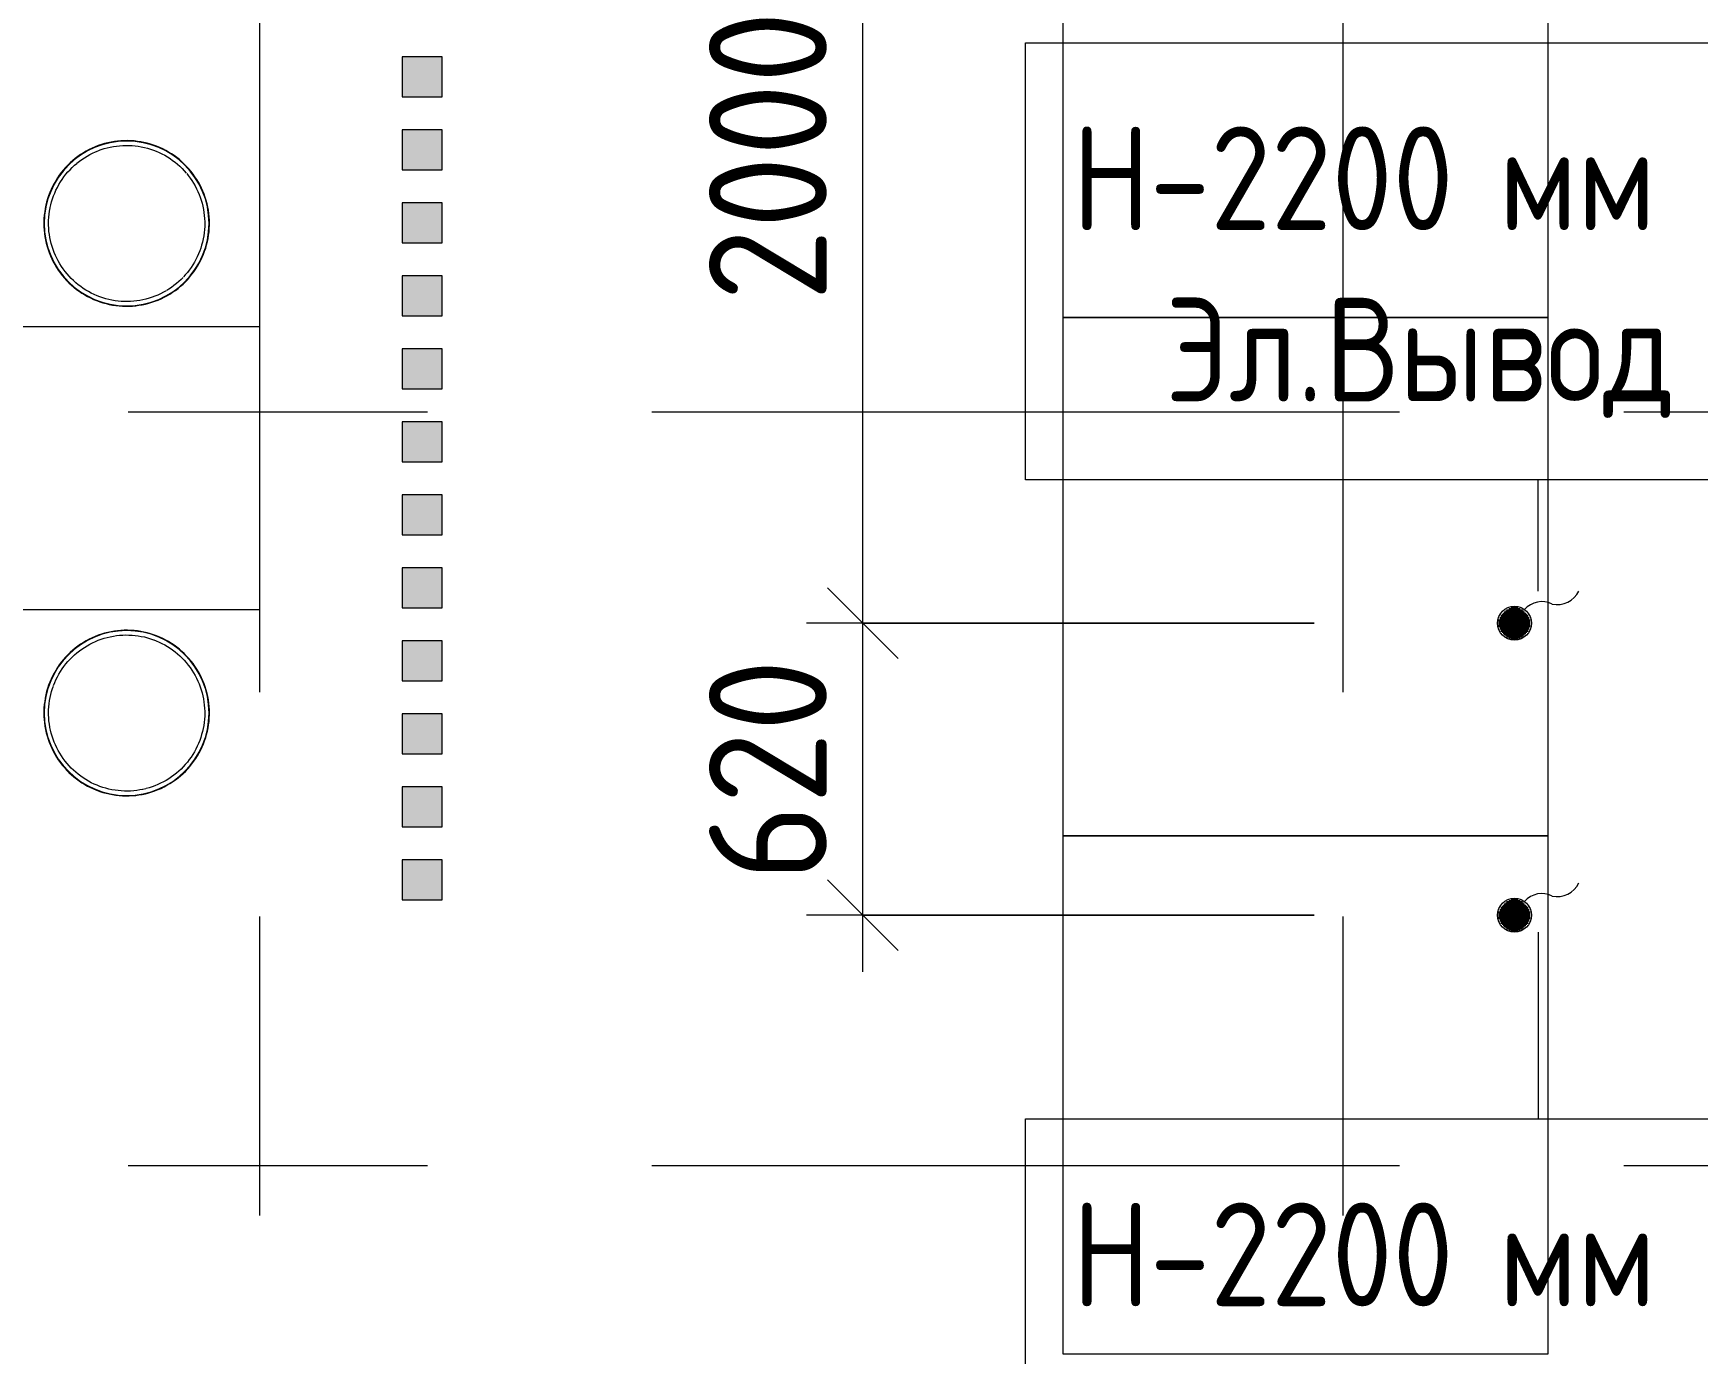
# Model space of a CAD drawing. Header units: millimetres. Extents: x 35881 to 234190, y -8553 to 29063.
# Drawn here: x 51679 to 55213, y 13000 to 15804 of the extents above; entities that cross this region are included whole.
import ezdxf

# ---------------------------------------------------------------- set-up
doc = ezdxf.new("R2010")
doc.units = ezdxf.units.MM
doc.linetypes.add('Осевая', pattern=[3175, 635, -476.25, 1587.5, -476.25])
for name, color, linetype, lineweight in [('A-ANNO-DIMS', 7, 'Continuous', 9), ('A-ANNO-DIMS-100', 7, 'Continuous', 9), ('A-DETL-GENF', 7, 'Continuous', 9), ('E-ELEC-FIXT-IDEN', 7, 'Continuous', 9), ('I-WALL', 7, 'Continuous', 9), ('Оси-2', 7, 'Осевая', 9), ('Электрические приборы', 7, 'Continuous', 9)]:
    doc.layers.add(name, color=color, linetype=linetype, lineweight=lineweight)
doc.layers.add('A-WALL-FNSH-1', color=7, linetype='Continuous', lineweight=9, true_color=0x3c3c3c)
doc.layers.add('I-FURN-1', color=7, linetype='Continuous', lineweight=9, true_color=0xf0f0f0)
doc.styles.add('GOST Common', font='GOST_Common.ttf', dxfattribs={"width": 0.9, "height": 220})
doc.styles.add('ISOCPEUR', font='isocpeur.ttf', dxfattribs={"width": 0.9, "height": 250})
doc.dimstyles.new('ISO-2_5_0_9К_БОЛЬШОЙ', dxfattribs={"dimscale": 304.8, "dimtxt": 248.995294, "dimasz": 0.492126, "dimexe": 0.393701, "dimexo": 0.984252, "dimgap": 0, "dimtad": 1, "dimdec": 0, "dimrnd": 10, "dimzin": 0, "dimdsep": 46, "dimtxsty": 'ISOCPEUR', "dimblk1": 'OBLIQUE', "dimblk2": 'OBLIQUE', "dimsah": 1, "dimcen": 0.09, "dimdle": 0.393701, "dimazin": 0, "dimtfac": 1, "dimtdec": 4, "dimtix": 1, "dimtmove": 0, "dimatfit": 3, "dimfxl": 1, "dimtvp": 1, "dimtolj": 1, "dimtzin": 0, "dimarcsym": 2})

# ---------------------------------------------------------------- blocks, each defined once
blk = doc.blocks.new('Стол базовый прямоугольный - 1_216п-25420479-План размещения напольных электротехнических лючков и розеток 1 этажа в осях 12-23')
at = {"layer": 'I-FURN-1'}
for p, q in [((750, 300), (-750, 300)), ((-750, 300), (-750, -300)), ((750, -300), (750, 300)), ((-750, -300), (750, -300))]:
    blk.add_line(p, q, dxfattribs=at)
blk = doc.blocks.new('Stool _3_ - Aluminium Stool-25468964-План размещения напольных электротехнических лючков и розеток 1 этажа в осях 12-23')
at = {"layer": 'I-FURN-1'}
blk.add_line((-1.2, 165.8), (3.8, 165.7), dxfattribs=at)
at = {"layer": 'I-FURN-1', "flags": 128}
for points in [[(175.8, 0), (175.7, 7), (175.2, 14), (174.5, 21), (173.6, 28), (172.3, 34.9), (170.8, 41.8), (169, 48.6), (166.9, 55.3), (164.5, 61.9), (161.9, 68.5), (159.1, 74.9), (155.9, 81.2), (152.6, 87.4), (148.9, 93.4), (145.1, 99.3), (141, 105), (136.7, 110.5), (132.2, 115.9), (127.4, 121.1), (122.5, 126.1), (117.3, 130.9), (112, 135.5), (106.5, 139.9), (100.8, 144), (95, 147.9), (89, 151.6), (82.9, 155), (76.6, 158.2), (70.2, 161.2), (63.7, 163.9), (57.1, 166.3), (50.4, 168.4), (43.6, 170.3), (36.8, 171.9), (29.9, 173.2), (22.9, 174.3), (15.9, 175.1), (8.9, 175.6), (1.9, 175.8), (-5.1, 175.7), (-12.2, 175.4), (-19.2, 174.8), (-26.1, 173.8), (-33.1, 172.7), (-39.9, 171.2), (-46.8, 169.5), (-53.5, 167.5), (-60.1, 165.2), (-66.7, 162.6), (-73.2, 159.9), (-79.5, 156.8), (-85.7, 153.5), (-91.8, 149.9), (-97.7, 146.2), (-103.5, 142.1), (-109.1, 137.9), (-114.5, 133.4), (-119.7, 128.7), (-124.8, 123.8), (-129.6, 118.7), (-134.3, 113.5), (-138.7, 108), (-142.9, 102.4), (-146.9, 96.6), (-150.6, 90.6), (-154.1, 84.5), (-157.4, 78.3), (-160.4, 71.9), (-163.2, 65.5), (-165.6, 58.9), (-167.9, 52.2), (-169.8, 45.5), (-171.5, 38.6), (-172.9, 31.7), (-174, 24.8), (-174.9, 17.8), (-175.5, 10.8), (-175.8, 3.8), (-175.8, 0)], [(-105.6, 127.8), (-100.4, 131.9), (-95.1, 135.8), (-89.6, 139.5), (-83.9, 143), (-78.1, 146.2), (-72.2, 149.2), (-66.2, 152), (-60.1, 154.5)], [(-59.6, 154.7), (-53.9, 156.8), (-47.5, 158.8), (-41.1, 160.6), (-34.7, 162.1), (-28.2, 163.4), (-21.6, 164.4), (-15, 165.1), (-8.4, 165.6), (-1.8, 165.8)], [(4.8, 165.7), (11.5, 165.4), (18.1, 164.8), (24.6, 164), (31.2, 162.8), (37.7, 161.5), (44.1, 159.8), (50.5, 157.9), (56.7, 155.8), (62.9, 153.4), (69, 150.8)], [(69.3, 150.6), (75, 147.9), (80.8, 144.8), (86.5, 141.4), (92.1, 137.8), (97.6, 134), (102.9, 130), (108, 125.8), (112.9, 121.4), (117.7, 116.8), (122.3, 112), (126.6, 107)], [(-162.3, 33.7), (-161, 39.4), (-159.3, 45.8), (-157.4, 52.2), (-155.2, 58.4), (-152.7, 64.6), (-150, 70.6), (-147.1, 76.6), (-143.9, 82.4), (-140.5, 88.1), (-136.8, 93.6), (-133, 99), (-128.9, 104.3), (-124.6, 109.3), (-120.2, 114.2), (-115.5, 118.9), (-110.7, 123.5), (-105.9, 127.5)], [(127.5, 106), (130.8, 101.9), (134.8, 96.5), (138.5, 91.1), (142.1, 85.5), (145.4, 79.7), (148.4, 73.8), (151.3, 67.8), (153.9, 61.7), (156.2, 55.5), (158.3, 49.2), (160.2, 42.9), (161.7, 36.4), (163.1, 29.9), (164.1, 23.4), (164.9, 16.8), (165.5, 10.2), (165.8, 3.6), (165.8, 0)], [(-175.8, 0), (-175.7, -7), (-175.2, -14), (-174.5, -21), (-173.6, -28), (-172.3, -34.9), (-170.8, -41.8), (-169, -48.6), (-166.9, -55.3), (-164.5, -61.9), (-161.9, -68.5), (-159.1, -74.9), (-155.9, -81.2), (-152.6, -87.4), (-148.9, -93.4), (-145.1, -99.3), (-141, -105), (-136.7, -110.5), (-132.2, -115.9), (-127.4, -121.1), (-122.5, -126.1), (-117.3, -130.9), (-112, -135.5), (-106.5, -139.9), (-100.8, -144), (-95, -147.9), (-89, -151.6), (-82.9, -155), (-76.6, -158.2), (-70.2, -161.2), (-63.7, -163.9), (-57.1, -166.3), (-50.4, -168.4), (-43.6, -170.3), (-36.8, -171.9), (-29.9, -173.2), (-22.9, -174.3), (-15.9, -175.1), (-8.9, -175.6), (-1.9, -175.8), (5.1, -175.7), (12.2, -175.4), (19.2, -174.8), (26.1, -173.8), (33.1, -172.7), (39.9, -171.2), (46.8, -169.5), (53.5, -167.5), (60.1, -165.2), (66.7, -162.6), (73.2, -159.9), (79.5, -156.8), (85.7, -153.5), (91.8, -149.9), (97.7, -146.2), (103.5, -142.1), (109.1, -137.9), (114.5, -133.4), (119.7, -128.7), (124.8, -123.8), (129.6, -118.7), (134.3, -113.5), (138.7, -108), (142.9, -102.4), (146.9, -96.6), (150.6, -90.6), (154.1, -84.5), (157.4, -78.3), (160.4, -71.9), (163.2, -65.5), (165.6, -58.9), (167.9, -52.2), (169.8, -45.5), (171.5, -38.6), (172.9, -31.7), (174, -24.8), (174.9, -17.8), (175.5, -10.8), (175.8, -3.8), (175.8, 0)], [(-165.8, 0), (-165.7, 6.6), (-165.3, 13.2), (-164.6, 19.8), (-163.7, 26.4), (-162.5, 32.9)], [(-44.1, -159.8), (-50.5, -157.9), (-56.7, -155.8), (-62.9, -153.4), (-69, -150.8), (-75, -147.9), (-80.8, -144.8), (-86.5, -141.4), (-92.1, -137.8), (-97.6, -134), (-102.9, -130), (-108, -125.8), (-112.9, -121.4), (-117.7, -116.8), (-122.3, -112), (-126.6, -107), (-130.8, -101.9), (-134.8, -96.5), (-138.5, -91.1), (-142.1, -85.5), (-145.4, -79.7), (-148.4, -73.8), (-151.3, -67.8), (-153.9, -61.7), (-156.2, -55.5), (-158.3, -49.2), (-160.2, -42.9), (-161.7, -36.4), (-163.1, -29.9), (-164.1, -23.4), (-164.9, -16.8), (-165.5, -10.2), (-165.8, -3.6), (-165.8, 0)], [(165.8, 0), (165.7, -6.6), (165.3, -13.2), (164.6, -19.8), (163.7, -26.4), (162.5, -32.9), (161, -39.4), (159.3, -45.8), (157.4, -52.2), (155.2, -58.4), (152.7, -64.6), (150, -70.6), (147.1, -76.6), (143.9, -82.4), (140.5, -88.1), (136.8, -93.6), (133, -99), (128.9, -104.3), (124.6, -109.3), (121, -113.4)], [(119.9, -114.5), (115.5, -118.9), (110.7, -123.5), (105.6, -127.8), (100.4, -131.9), (95.1, -135.8), (89.6, -139.5), (85, -142.3)], [(83.9, -143), (78.1, -146.2), (72.2, -149.2), (66.2, -152), (60.1, -154.5), (53.9, -156.8), (47.5, -158.8), (41.1, -160.6), (34.7, -162.1), (28.2, -163.4), (21.6, -164.4), (15, -165.1), (8.4, -165.6), (1.8, -165.8), (-4.8, -165.7), (-11.5, -165.4), (-18.1, -164.8), (-24.6, -164), (-31.2, -162.8), (-37.7, -161.5), (-44.1, -159.8)]]:
    blk.add_lwpolyline(points, dxfattribs=at)
at = {"layer": 'I-FURN-1'}
for start, end in [(360, 180), (0, 180), (180, 0), (180, 360)]:
    blk.add_arc((0, 0), 175, start, end, dxfattribs=at)
blk = doc.blocks.new('Stool _3_ - Aluminium Stool-V123-План размещения напольных электротехнических лючков и розеток 1 этажа в осях 12-23')
at = {"layer": 'I-FURN-1'}
blk.add_line((41.1, -160.6), (34.7, -162.1), dxfattribs=at)
at = {"layer": 'I-FURN-1', "flags": 128}
for points in [[(175.8, 0), (175.7, 7), (175.2, 14), (174.5, 21), (173.6, 28), (172.3, 34.9), (170.8, 41.8), (169, 48.6), (166.9, 55.3), (164.5, 61.9), (161.9, 68.5), (159.1, 74.9), (155.9, 81.2), (152.6, 87.4), (148.9, 93.4), (145.1, 99.3), (141, 105), (136.7, 110.5), (132.2, 115.9), (127.4, 121.1), (122.5, 126.1), (117.3, 130.9), (112, 135.5), (106.5, 139.9), (100.8, 144), (95, 147.9), (89, 151.6), (82.9, 155), (76.6, 158.2), (70.2, 161.2), (63.7, 163.9), (57.1, 166.3), (50.4, 168.4), (43.6, 170.3), (36.8, 171.9), (29.9, 173.2), (22.9, 174.3), (15.9, 175.1), (8.9, 175.6), (1.9, 175.8), (-5.1, 175.7), (-12.2, 175.4), (-19.2, 174.8), (-26.1, 173.8), (-33.1, 172.7), (-39.9, 171.2), (-46.8, 169.5), (-53.5, 167.5), (-60.1, 165.2), (-66.7, 162.6), (-73.2, 159.9), (-79.5, 156.8), (-85.7, 153.5), (-91.8, 149.9), (-97.7, 146.2), (-103.5, 142.1), (-109.1, 137.9), (-114.5, 133.4), (-119.7, 128.7), (-124.8, 123.8), (-129.6, 118.7), (-134.3, 113.5), (-138.7, 108), (-142.9, 102.4), (-146.9, 96.6), (-150.6, 90.6), (-154.1, 84.5), (-157.4, 78.3), (-160.4, 71.9), (-163.2, 65.5), (-165.6, 58.9), (-167.9, 52.2), (-169.8, 45.5), (-171.5, 38.6), (-172.9, 31.7), (-174, 24.8), (-174.9, 17.8), (-175.5, 10.8), (-175.8, 3.8), (-175.8, 0)], [(-155.2, 58.4), (-152.7, 64.6), (-150, 70.6), (-147.1, 76.6), (-143.9, 82.4), (-140.5, 88.1), (-136.8, 93.6), (-133, 99), (-128.9, 104.3), (-124.6, 109.3), (-120.2, 114.2), (-115.5, 118.9), (-110.7, 123.5), (-105.6, 127.8), (-100.4, 131.9), (-95.1, 135.8), (-89.6, 139.5), (-83.9, 143)], [(-83.9, 143), (-78.1, 146.2), (-72.2, 149.2), (-66.2, 152), (-60.1, 154.5), (-53.9, 156.8), (-47.5, 158.8), (-41.1, 160.6), (-34.7, 162.1), (-28.2, 163.4), (-21.6, 164.4), (-15.3, 165.1)], [(-15, 165.1), (-8.4, 165.6), (-1.8, 165.8), (4.8, 165.7), (11.5, 165.4), (18.1, 164.8), (24.6, 164), (31.2, 162.8), (37.7, 161.5), (44.1, 159.8), (50.5, 157.9), (56.7, 155.8)], [(57.5, 155.5), (62.9, 153.4), (69, 150.8), (75, 147.9), (80.8, 144.8), (86.5, 141.4), (92.1, 137.8), (97.6, 134)], [(97.6, 134), (102.9, 130), (108, 125.8), (112.9, 121.4), (117.7, 116.8), (122.3, 112), (126.6, 107), (130.8, 101.9), (134.8, 96.5), (138.5, 91.1), (142.1, 85.5), (145.4, 79.7), (148.4, 73.8), (151.3, 67.8), (153.9, 61.7), (156.2, 55.5), (158.3, 49.2), (160.2, 42.9), (161.7, 36.4), (163.1, 29.9), (164.1, 23.4), (164.8, 17.6)], [(-165.8, 0), (-165.7, 6.6), (-165.3, 13.2), (-164.6, 19.8), (-163.7, 26.4), (-162.5, 32.9), (-161, 39.4), (-159.3, 45.8), (-157.4, 52.2), (-155.5, 57.4)], [(-175.8, 0), (-175.7, -7), (-175.2, -14), (-174.5, -21), (-173.6, -28), (-172.3, -34.9), (-170.8, -41.8), (-169, -48.6), (-166.9, -55.3), (-164.5, -61.9), (-161.9, -68.5), (-159.1, -74.9), (-155.9, -81.2), (-152.6, -87.4), (-148.9, -93.4), (-145.1, -99.3), (-141, -105), (-136.7, -110.5), (-132.2, -115.9), (-127.4, -121.1), (-122.5, -126.1), (-117.3, -130.9), (-112, -135.5), (-106.5, -139.9), (-100.8, -144), (-95, -147.9), (-89, -151.6), (-82.9, -155), (-76.6, -158.2), (-70.2, -161.2), (-63.7, -163.9), (-57.1, -166.3), (-50.4, -168.4), (-43.6, -170.3), (-36.8, -171.9), (-29.9, -173.2), (-22.9, -174.3), (-15.9, -175.1), (-8.9, -175.6), (-1.9, -175.8), (5.1, -175.7), (12.2, -175.4), (19.2, -174.8), (26.1, -173.8), (33.1, -172.7), (39.9, -171.2), (46.8, -169.5), (53.5, -167.5), (60.1, -165.2), (66.7, -162.6), (73.2, -159.9), (79.5, -156.8), (85.7, -153.5), (91.8, -149.9), (97.7, -146.2), (103.5, -142.1), (109.1, -137.9), (114.5, -133.4), (119.7, -128.7), (124.8, -123.8), (129.6, -118.7), (134.3, -113.5), (138.7, -108), (142.9, -102.4), (146.9, -96.6), (150.6, -90.6), (154.1, -84.5), (157.4, -78.3), (160.4, -71.9), (163.2, -65.5), (165.6, -58.9), (167.9, -52.2), (169.8, -45.5), (171.5, -38.6), (172.9, -31.7), (174, -24.8), (174.9, -17.8), (175.5, -10.8), (175.8, -3.8), (175.8, 0)], [(-163.1, -29.9), (-164.1, -23.4), (-164.9, -16.8), (-165.5, -10.2), (-165.8, -3.6), (-165.8, 0)], [(165.8, 0), (165.7, -6.6), (165.3, -13.2), (164.6, -19.8), (163.7, -26.4), (162.5, -32.9), (161, -39.4), (159.3, -45.8), (157.4, -52.2), (155.2, -58.4), (152.7, -64.6), (150, -70.6), (147.1, -76.6), (143.9, -82.4), (140.5, -88.1), (136.8, -93.6), (133, -99), (128.9, -104.3), (124.6, -109.3), (120.2, -114.2), (115.5, -118.9), (110.7, -123.5), (105.6, -127.8), (100.4, -131.9), (95.1, -135.8), (89.6, -139.5), (83.9, -143), (78.1, -146.2), (72.2, -149.2), (66.2, -152), (60.1, -154.5)], [(164.9, 17.3), (164.9, 16.8), (165.5, 10.2), (165.8, 3.6), (165.8, 0)], [(33.7, -162.3), (28.2, -163.4), (21.6, -164.4), (15, -165.1), (8.4, -165.6), (1.8, -165.8), (-4.8, -165.7), (-11.5, -165.4), (-18.1, -164.8), (-24.6, -164), (-31.2, -162.8), (-37.7, -161.5), (-44.1, -159.8), (-50.5, -157.9), (-56.7, -155.8), (-62.9, -153.4), (-69, -150.8), (-75, -147.9), (-80.8, -144.8), (-86.5, -141.4), (-92.1, -137.8), (-97.6, -134), (-102.9, -130), (-108, -125.8), (-112.9, -121.4), (-117.7, -116.8), (-122.3, -112), (-126.6, -107), (-130.8, -101.9), (-134.8, -96.5), (-138.5, -91.1), (-142.1, -85.5), (-145.4, -79.7), (-148.4, -73.8), (-151.3, -67.8), (-153.9, -61.7), (-156.2, -55.5), (-158.3, -49.2), (-160.2, -42.9), (-161.7, -36.4), (-162.9, -30.6)], [(59.6, -154.7), (53.9, -156.8), (47.5, -158.8), (41.7, -160.4)]]:
    blk.add_lwpolyline(points, dxfattribs=at)
at = {"layer": 'I-FURN-1'}
for start, end in [(0, 180), (360, 180), (180, 0), (180, 360)]:
    blk.add_arc((0, 0), 175, start, end, dxfattribs=at)
blk = doc.blocks.new('Стол базовый прямоугольный - 3_40п-25622478-План размещения напольных электротехнических лючков и розеток 1 этажа в осях 12-23')
at = {"layer": 'I-FURN-1'}
for p, q in [((750, 515), (-750, 515)), ((-750, 515), (-750, -515)), ((750, -515), (750, 515)), ((-750, -515), (750, -515))]:
    blk.add_line(p, q, dxfattribs=at)
blk = doc.blocks.new('Стол базовый прямоугольный - 3_17п-25622525-План размещения напольных электротехнических лючков и розеток 1 этажа в осях 12-23')
at = {"layer": 'I-FURN-1'}
for p, q in [((550, 515), (-550, 515)), ((-550, 515), (-550, -515)), ((550, -515), (550, 515)), ((-550, -515), (550, -515))]:
    blk.add_line(p, q, dxfattribs=at)
blk = doc.blocks.new('Стол базовый прямоугольный - 3_21п-25622742-План размещения напольных электротехнических лючков и розеток 1 этажа в осях 12-23')
at = {"layer": 'I-FURN-1'}
for p, q in [((550, 515), (-550, 515)), ((-550, 515), (-550, -515)), ((550, -515), (550, 515)), ((-550, -515), (550, -515))]:
    blk.add_line(p, q, dxfattribs=at)
blk = doc.blocks.new('Блок Розеток и Выключателей - Блок Розеток и Выключателей_SK3-27368973-План размещения напольных электротехнических лючков и розеток 1 этажа в осях 12-23')
at = {"layer": 'A-DETL-GENF'}
for p, q in [((-12, -68.8), (-12, -131.2)), ((-9.6, -68.8), (-9.6, -131.2)), ((-7.2, -66.4), (-7.2, -133.6)), ((-4.8, -66.4), (-4.8, -133.6)), ((-2.4, -66.4), (-2.4, -133.6)), ((0, -66.4), (0, -133.6)), ((2.4, -66.4), (2.4, -133.6)), ((4.8, -66.4), (4.8, -133.6)), ((7.2, -66.4), (7.2, -133.6)), ((9.6, -68.8), (9.6, -131.2)), ((12, -68.8), (12, -131.2)), ((-33.6, -92.8), (-33.6, -107.2)), ((-31.2, -88), (-31.2, -112)), ((-28.8, -83.2), (-28.8, -116.8)), ((-26.4, -80.8), (-26.4, -119.2)), ((-24, -78.4), (-24, -121.6)), ((-21.6, -76), (-21.6, -124)), ((-19.2, -73.6), (-19.2, -126.4)), ((-16.8, -71.2), (-16.8, -128.8)), ((-14.4, -71.2), (-14.4, -128.8)), ((14.4, -71.2), (14.4, -128.8)), ((16.8, -71.2), (16.8, -128.8)), ((19.2, -73.6), (19.2, -126.4)), ((21.6, -76), (21.6, -124)), ((24, -78.4), (24, -121.6)), ((26.4, -80.8), (26.4, -119.2)), ((28.8, -83.2), (28.8, -116.8)), ((31.2, -88), (31.2, -112)), ((33.6, -92.8), (33.6, -107.2))]:
    blk.add_line(p, q, dxfattribs=at)
blk.add_circle((0, -100), 36, dxfattribs=at)
for centre, radius, start, end in [((-2.1, -158.1), 48.1, 332.5065, 49.9886), ((91.1, -190.4), 51.5, 168.6656, 243.8652)]:
    blk.add_arc(centre, radius, start, end, dxfattribs=at)
blk = doc.blocks.new('DIMBLOCK40-План размещения напольных электротехнических лючков и розеток 1 этажа в осях 12-23')
at = {"layer": 'A-ANNO-DIMS-100', "lineweight": 20}
for p, q in [((53440.4, 14551.1), (53365.4, 14626.1)), ((53440.4, 14551.1), (53515.4, 14476.1)), ((53440.4, 13931.1), (53365.4, 14006.1)), ((53440.4, 13931.1), (53515.4, 13856.1))]:
    blk.add_line(p, q, dxfattribs=at)
at = {"layer": 'A-ANNO-DIMS-100'}
for p, q in [((54398.9, 14551.1), (53320.4, 14551.1)), ((53440.4, 13811.1), (53440.4, 14551.1)), ((53440.4, 14551.1), (54398.9, 14551.1)), ((54398.9, 13931.1), (53320.4, 13931.1)), ((53440.4, 13931.1), (54398.9, 13931.1))]:
    blk.add_line(p, q, dxfattribs=at)
at = {"layer": 'A-ANNO-DIMS-100', "color": 0, "insert": (53113.7, 14004.1), "char_height": 250, "width": 568.858, "attachment_point": 1, "rotation": 90, "line_spacing_factor": 1.149209, "style": 'ISOCPEUR'}
blk.add_mtext('620', dxfattribs=at)
blk = doc.blocks.new('_Oblique')
at = {"color": 0, "linetype": 'ByBlock', "lineweight": -2}
blk.add_line((-0.5, -0.5), (0.5, 0.5), dxfattribs=at)
blk = doc.blocks.new('DIMBLOCK41-План размещения напольных электротехнических лючков и розеток 1 этажа в осях 12-23')
at = {"layer": 'A-ANNO-DIMS-100', "lineweight": 20}
for p, q in [((53440.4, 16551.1), (53365.4, 16626.1)), ((53440.4, 16551.1), (53515.4, 16476.1)), ((53440.4, 14551.1), (53365.4, 14626.1)), ((53440.4, 14551.1), (53515.4, 14476.1))]:
    blk.add_line(p, q, dxfattribs=at)
at = {"layer": 'A-ANNO-DIMS-100'}
for p, q in [((54398.9, 16551.1), (53320.4, 16551.1)), ((53440.4, 14551.1), (53440.4, 16551.1)), ((53440.4, 16551.1), (54398.9, 16551.1)), ((54398.9, 14551.1), (53320.4, 14551.1)), ((53440.4, 14551.1), (54398.9, 14551.1))]:
    blk.add_line(p, q, dxfattribs=at)
at = {"layer": 'A-ANNO-DIMS-100', "color": 0, "insert": (53113.7, 15235.1), "char_height": 250, "width": 758.478, "attachment_point": 1, "rotation": 90, "line_spacing_factor": 1.149209, "style": 'ISOCPEUR'}
blk.add_mtext('2000', dxfattribs=at)

msp = doc.modelspace()

# ---------------------------------------------------------------- hatches: boundary and pattern name
at = {"layer": 'I-WALL'}
for points in [[(52547.1, 15669), (52547.1, 15754), (52462.1, 15754), (52462.1, 15669)], [(52547.1, 15514), (52547.1, 15599), (52462.1, 15599), (52462.1, 15514)], [(52547.1, 15359), (52547.1, 15444), (52462.1, 15444), (52462.1, 15359)], [(52547.1, 15204), (52547.1, 15289), (52462.1, 15289), (52462.1, 15204)], [(52547.1, 15049), (52547.1, 15134), (52462.1, 15134), (52462.1, 15049)], [(52547.1, 14894), (52547.1, 14979), (52462.1, 14979), (52462.1, 14894)], [(52547.1, 14739), (52547.1, 14824), (52462.1, 14824), (52462.1, 14739)], [(52547.1, 14584), (52547.1, 14669), (52462.1, 14669), (52462.1, 14584)], [(52547.1, 14429), (52547.1, 14514), (52462.1, 14514), (52462.1, 14429)], [(52547.1, 14274), (52547.1, 14359), (52462.1, 14359), (52462.1, 14274)], [(52547.1, 14119), (52547.1, 14204), (52462.1, 14204), (52462.1, 14119)], [(52547.1, 13964), (52547.1, 14049), (52462.1, 14049), (52462.1, 13964)]]:
    msp.add_hatch(color=256, dxfattribs=at).paths.add_polyline_path(points)

# ---------------------------------------------------------------- linework, layer by layer
at = {"layer": 'A-WALL-FNSH-1'}
for p, q in [((52547.1, 15754), (52462.1, 15754)), ((52462.1, 15754), (52462.1, 15669)), ((52547.1, 15669), (52547.1, 15754)), ((52462.1, 15669), (52547.1, 15669)), ((52547.1, 15599), (52462.1, 15599)), ((52462.1, 15599), (52462.1, 15514)), ((52547.1, 15514), (52547.1, 15599)), ((52462.1, 15514), (52547.1, 15514)), ((52547.1, 15444), (52462.1, 15444)), ((52462.1, 15444), (52462.1, 15359)), ((52547.1, 15359), (52547.1, 15444)), ((52462.1, 15359), (52547.1, 15359)), ((52547.1, 15289), (52462.1, 15289)), ((52462.1, 15289), (52462.1, 15204)), ((52547.1, 15204), (52547.1, 15289)), ((52462.1, 15204), (52547.1, 15204)), ((52547.1, 15134), (52462.1, 15134)), ((52462.1, 15134), (52462.1, 15049)), ((52547.1, 15049), (52547.1, 15134)), ((52462.1, 15049), (52547.1, 15049)), ((52547.1, 14979), (52462.1, 14979)), ((52462.1, 14979), (52462.1, 14894)), ((52547.1, 14894), (52547.1, 14979)), ((52462.1, 14894), (52547.1, 14894)), ((52547.1, 14824), (52462.1, 14824)), ((52462.1, 14824), (52462.1, 14739)), ((52547.1, 14739), (52547.1, 14824)), ((52462.1, 14739), (52547.1, 14739)), ((52547.1, 14669), (52462.1, 14669)), ((52462.1, 14669), (52462.1, 14584)), ((52547.1, 14584), (52547.1, 14669)), ((52462.1, 14584), (52547.1, 14584)), ((52547.1, 14514), (52462.1, 14514)), ((52462.1, 14514), (52462.1, 14429)), ((52547.1, 14429), (52547.1, 14514)), ((52462.1, 14429), (52547.1, 14429)), ((52547.1, 14359), (52462.1, 14359)), ((52462.1, 14359), (52462.1, 14274)), ((52547.1, 14274), (52547.1, 14359)), ((52462.1, 14274), (52547.1, 14274)), ((52547.1, 14204), (52462.1, 14204)), ((52462.1, 14204), (52462.1, 14119)), ((52547.1, 14119), (52547.1, 14204)), ((52462.1, 14119), (52547.1, 14119)), ((52547.1, 14049), (52462.1, 14049)), ((52462.1, 14049), (52462.1, 13964)), ((52547.1, 13964), (52547.1, 14049)), ((52462.1, 13964), (52547.1, 13964))]:
    msp.add_line(p, q, dxfattribs=at)
at = {"layer": 'E-ELEC-FIXT-IDEN'}
for p, q in [((54874.2, 14619.5), (54874.2, 14855.6)), ((54874.2, 13895.1), (54874.2, 13498.5))]:
    msp.add_line(p, q, dxfattribs=at)
at = {"layer": 'E-ELEC-FIXT-IDEN', "flags": 128}
for points in [[(53786, 15783.6), (55962.4, 15783.6), (55962.4, 14855.6), (53786, 14855.6)], [(53786, 13498.5), (55962.4, 13498.5), (55962.4, 12570.5), (53786, 12570.5)]]:
    msp.add_lwpolyline(points, close=True, dxfattribs=at)
at = {"layer": 'Оси-2'}
for p, q in [((52160, 593.7), (52160, 24898.1)), ((54460, 593.7), (54460, 24898.1)), ((39180.8, 15000), (81600, 15000)), ((39180.8, 13400), (81600, 13400))]:
    msp.add_line(p, q, dxfattribs=at)

# ---------------------------------------------------------------- block references
at = {"layer": 'I-FURN-1'}
for name, p, rotation in [('Стол базовый прямоугольный - 3_40п-25622478-План размещения напольных электротехнических лючков и розеток 1 этажа в осях 12-23', (54380.3, 15950), 270.0000000000002), ('Стол базовый прямоугольный - 3_17п-25622525-План размещения напольных электротехнических лючков и розеток 1 этажа в осях 12-23', (54380.3, 14650), 270.0000000000002), ('Стол базовый прямоугольный - 1_216п-25420479-План размещения напольных электротехнических лючков и розеток 1 этажа в осях 12-23', (51410, 14880.2), 180), ('Стол базовый прямоугольный - 3_21п-25622742-План размещения напольных электротехнических лючков и розеток 1 этажа в осях 12-23', (54380.3, 13550), 270.0000000000002)]:
    msp.add_blockref(name, p, dxfattribs=dict(at, rotation=rotation))
for name, p in [('Stool _3_ - Aluminium Stool-25468964-План размещения напольных электротехнических лючков и розеток 1 этажа в осях 12-23', (51877.2, 15400)), ('Stool _3_ - Aluminium Stool-V123-План размещения напольных электротехнических лючков и розеток 1 этажа в осях 12-23', (51877.2, 14360.4))]:
    msp.add_blockref(name, p, dxfattribs=at)
at = {"layer": 'Электрические приборы', "rotation": 89.9999999999999}
for p in [(54723.9, 14551.1), (54723.9, 13931.1)]:
    msp.add_blockref('Блок Розеток и Выключателей - Блок Розеток и Выключателей_SK3-27368973-План размещения напольных электротехнических лючков и розеток 1 этажа в осях 12-23', p, dxfattribs=at)

# ---------------------------------------------------------------- texts
at = {"layer": 'E-ELEC-FIXT-IDEN', "char_height": 220, "attachment_point": 1, "style": 'GOST Common'}
for s, insert, width in [('H-2200 ', (53886, 15605.9), 1096.708), ('мм', (54790.9, 15605.9), 375.19), ('Эл', (54082.5, 15242.1), 339.114), ('Вывод', (54421.8, 15242.1), 873.038), ('\\fGOST Common|b0|i0|c204|p34|;\\W.9;.', (54362.3, 15242.1), 72.152), ('H-2200 ', (53886, 13320.8), 1096.708), ('мм', (54790.9, 13320.8), 375.19)]:
    msp.add_mtext(s, dxfattribs=dict(at, insert=insert, width=width))

# ---------------------------------------------------------------- dimensions: what is measured, and where the dimension line sits
at = {"layer": 'A-ANNO-DIMS'}
for base, p1, p2, override, picture, middle in [((53440.4, 16551.1), (54698.9, 14551.1), (54698.9, 16551.1), {"dimpost": '<>', "dimfxl": 2000}, 'DIMBLOCK41-План размещения напольных электротехнических лючков и розеток 1 этажа в осях 12-23', (53315.4, 15551.1)), ((53440.4, 14551.1), (54698.9, 13931.1), (54698.9, 14551.1), {"dimpost": '<>', "dimfxl": 620}, 'DIMBLOCK40-План размещения напольных электротехнических лючков и розеток 1 этажа в осях 12-23', (53315.4, 14241.1))]:
    dim = msp.add_linear_dim(base=base, p1=p1, p2=p2, angle=90, dimstyle='ISO-2_5_0_9К_БОЛЬШОЙ', override=override, dxfattribs=at)
    dim.commit()
    dim.dimension.update_dxf_attribs({"geometry": picture, "text_midpoint": middle})

doc.saveas('drawing.dxf')
